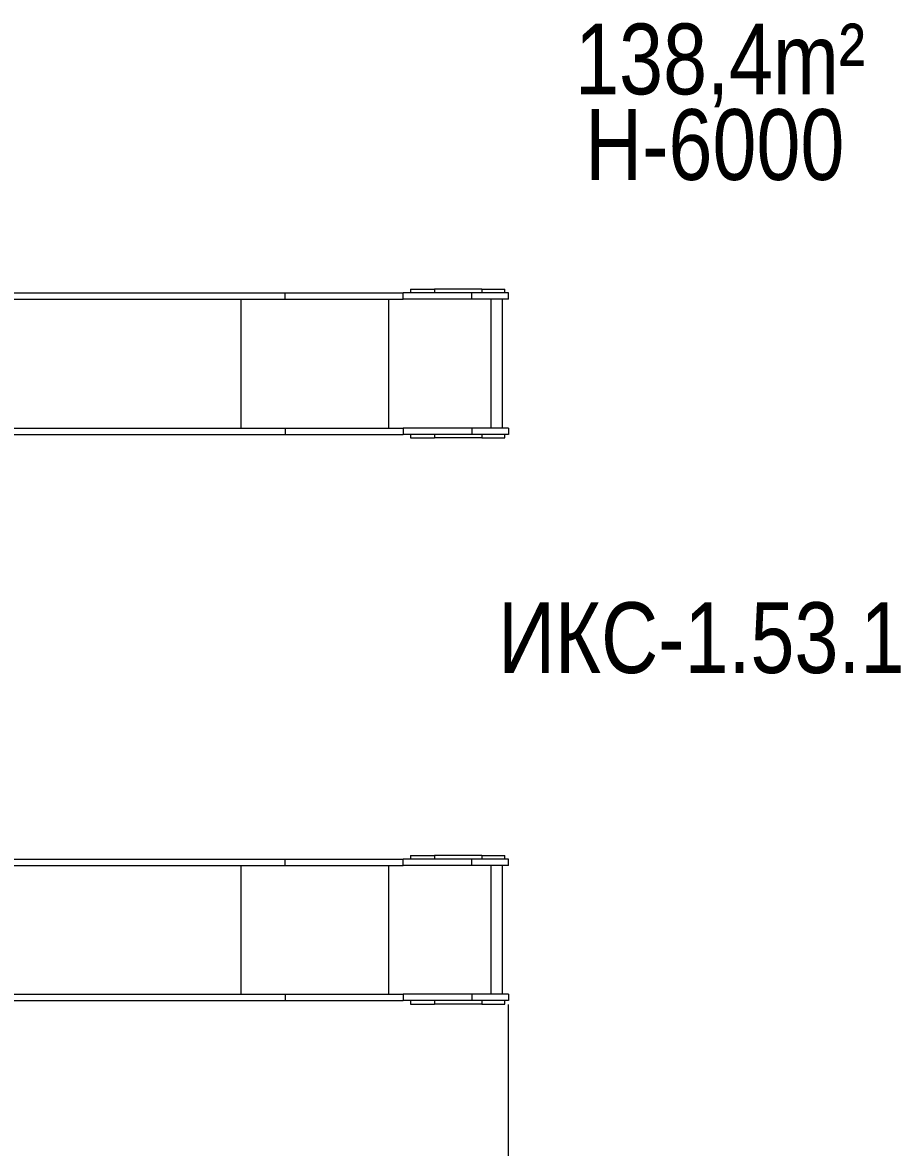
# Model space of a CAD drawing. Header units: millimetres. Extents: x -9110 to 8278, y -6387 to 5914.
# Drawn here: x 4219 to 7942, y -1868 to 2900 of the extents above; entities that cross this region are included whole.
import ezdxf

# ---------------------------------------------------------------- set-up
doc = ezdxf.new("R2010")
doc.units = ezdxf.units.MM
for name, color, linetype in [('DIKOM_АРТИКУЛ', 7, 'Continuous'), ('DIKOM_ОБЪЕКТ', 7, 'Continuous'), ('DIKOM_РАЗМЕР_ОБЪЕКТА', 7, 'Continuous')]:
    doc.layers.add(name, color=color, linetype=linetype)
doc.styles.add('style1', font='arial.ttf', dxfattribs={"width": 0.8})
doc.dimstyles.new('1-50', dxfattribs={"dimtxt": 300, "dimasz": 200, "dimexe": 100, "dimexo": 0, "dimgap": 100, "dimtad": 1, "dimtxsty": 'style1', "dimcen": 200, "dimclrd": 7, "dimclre": 7, "dimclrt": 7, "dimadec": 1, "dimazin": 2, "dimtfac": 1, "dimtmove": 0, "dimatfit": 2, "dimfxl": 0, "dimlwd": 25, "dimlwe": 18, "dimarcsym": 0})

# ---------------------------------------------------------------- blocks, each defined once
blk = doc.blocks.new('*D11')
at = {"layer": 'Defpoints', "color": 0, "transparency": 16777216}
for p in [(-6509.9, 304), (6278.2, -1263), (6278.2, -4310)]:
    blk.add_point(p, dxfattribs=at)
at = {"layer": 'DIKOM_РАЗМЕР_ОБЪЕКТА', "color": 7, "lineweight": 18, "transparency": 16777216}
for p, q in [((-6509.9, 304), (-6509.9, -4410)), ((6278.2, -1263), (6278.2, -4410))]:
    blk.add_line(p, q, dxfattribs=at)
at = {"layer": 'DIKOM_РАЗМЕР_ОБЪЕКТА', "color": 7, "lineweight": 25, "transparency": 16777216}
blk.add_line((-6309.9, -4310), (6078.2, -4310), dxfattribs=at)
at = {"layer": 'DIKOM_РАЗМЕР_ОБЪЕКТА', "color": 7, "transparency": 16777216}
for points in [[(-6309.9, -4276.6), (-6309.9, -4343.3), (-6509.9, -4310)], [(6078.2, -4276.6), (6078.2, -4343.3), (6278.2, -4310)]]:
    blk.add_solid(points, dxfattribs=at)
at = {"layer": 'DIKOM_РАЗМЕР_ОБЪЕКТА', "color": 7, "transparency": 16777216, "insert": (-27.3, -4056.8), "char_height": 300, "attachment_point": 5, "style": 'style1'}
blk.add_mtext('12800', dxfattribs=at)

msp = doc.modelspace()

# ---------------------------------------------------------------- linework, layer by layer
at = {"layer": 'DIKOM_ОБЪЕКТ', "color": 7, "linetype": 'Continuous', "lineweight": 15}
for p, q in [((5864.625, 1768.968), (5864.625, 1753.968)), ((5864.625, 1768.968), (5966.369, 1768.968)), ((5966.369, 1768.968), (5966.369, 1753.968)), ((6166.339, 1768.968), (5966.369, 1768.968)), ((6166.339, 1768.968), (6166.339, 1753.968)), ((6166.339, 1768.968), (6264.595, 1768.968)), ((6264.595, 1753.968), (6264.595, 1768.968)), ((4054.569, 1753.968), (5333.103, 1753.968)), ((4054.569, 1726.968), (5333.103, 1726.968)), ((5145.659, 1726.968), (5145.659, 1180.968)), ((5333.103, 1726.968), (5333.103, 1753.968)), ((5333.103, 1753.968), (5833.373, 1753.968)), ((5333.103, 1726.968), (5833.373, 1726.968)), ((5770.997, 1726.968), (5770.997, 1180.968)), ((5833.373, 1726.968), (5833.373, 1753.968)), ((6124.76, 1753.968), (5833.373, 1753.968)), ((6124.76, 1726.968), (5833.373, 1726.968)), ((6124.76, 1726.968), (6124.76, 1753.968)), ((6279.178, 1753.968), (6124.76, 1753.968)), ((6279.178, 1726.968), (6124.76, 1726.968)), ((6205.051, 1726.968), (6205.051, 1180.968)), ((6254.179, 1180.968), (6254.179, 1726.968)), ((6279.178, 1726.968), (6279.178, 1753.968)), ((4054.569, 1180.968), (5333.103, 1180.968)), ((4054.569, 1153.968), (5333.103, 1153.968)), ((5333.103, 1180.968), (5333.103, 1153.968)), ((5333.103, 1180.968), (5833.373, 1180.968)), ((5333.103, 1153.968), (5833.373, 1153.968)), ((5833.373, 1180.968), (5833.373, 1153.968)), ((6124.76, 1180.968), (5833.373, 1180.968)), ((6124.76, 1153.968), (5833.373, 1153.968)), ((5864.625, 1153.968), (5864.625, 1138.968)), ((5966.369, 1153.968), (5966.369, 1138.968)), ((6124.76, 1180.968), (6124.76, 1153.968)), ((6279.178, 1180.968), (6124.76, 1180.968)), ((6279.178, 1153.968), (6124.76, 1153.968)), ((6166.339, 1153.968), (6166.339, 1138.968)), ((6264.595, 1138.968), (6264.595, 1153.968)), ((6279.178, 1180.968), (6279.178, 1153.968)), ((5864.625, 1138.968), (5966.369, 1138.968)), ((6166.339, 1138.968), (5966.369, 1138.968)), ((6166.339, 1138.968), (6264.595, 1138.968)), ((4054.569, -646.032), (5333.103, -646.032)), ((5333.103, -673.032), (5333.103, -646.032)), ((5333.103, -646.032), (5833.373, -646.032)), ((5833.373, -673.032), (5833.373, -646.032)), ((6124.76, -646.032), (5833.373, -646.032)), ((5864.625, -631.032), (5864.625, -646.032)), ((5864.625, -631.032), (5966.369, -631.032)), ((5966.369, -631.032), (5966.369, -646.032)), ((6166.339, -631.032), (5966.369, -631.032)), ((6124.76, -673.032), (6124.76, -646.032)), ((6279.178, -646.032), (6124.76, -646.032)), ((6166.339, -631.032), (6166.339, -646.032)), ((6166.339, -631.032), (6264.595, -631.032)), ((6264.595, -646.032), (6264.595, -631.032)), ((6279.178, -673.032), (6279.178, -646.032)), ((4054.569, -673.032), (5333.103, -673.032)), ((5145.659, -673.032), (5145.659, -1219.032)), ((5333.103, -673.032), (5833.373, -673.032)), ((5770.997, -673.032), (5770.997, -1219.032)), ((6124.76, -673.032), (5833.373, -673.032)), ((6279.178, -673.032), (6124.76, -673.032)), ((6205.051, -673.032), (6205.051, -1219.032)), ((6254.179, -1219.032), (6254.179, -673.032)), ((4054.569, -1219.032), (5333.103, -1219.032)), ((5333.103, -1219.032), (5333.103, -1246.032)), ((5333.103, -1219.032), (5833.373, -1219.032)), ((5833.373, -1219.032), (5833.373, -1246.032)), ((6124.76, -1219.032), (5833.373, -1219.032)), ((6124.76, -1219.032), (6124.76, -1246.032)), ((6279.178, -1219.032), (6124.76, -1219.032)), ((6279.178, -1219.032), (6279.178, -1246.032)), ((4054.569, -1246.032), (5333.103, -1246.032)), ((5333.103, -1246.032), (5833.373, -1246.032)), ((6124.76, -1246.032), (5833.373, -1246.032)), ((5864.625, -1246.032), (5864.625, -1261.032)), ((5864.625, -1261.032), (5966.369, -1261.032)), ((5966.369, -1246.032), (5966.369, -1261.032)), ((6166.339, -1261.032), (5966.369, -1261.032)), ((6279.178, -1246.032), (6124.76, -1246.032)), ((6166.339, -1246.032), (6166.339, -1261.032)), ((6166.339, -1261.032), (6264.595, -1261.032)), ((6264.595, -1261.032), (6264.595, -1246.032))]:
    msp.add_line(p, q, dxfattribs=at)

# ---------------------------------------------------------------- texts
at = {"layer": 'DIKOM_АРТИКУЛ', "insert": (6236.014, 442.456), "char_height": 300, "attachment_point": 1, "style": 'style1'}
msp.add_mtext_dynamic_manual_height_columns('ИКС-1.53.1', width=1667.53662, gutter_width=20, heights=[0], dxfattribs=at)
at = {"layer": 'DIKOM_РАЗМЕР_ОБЪЕКТА', "char_height": 300, "width": 5885.53069, "attachment_point": 1, "style": 'style1'}
for s, insert in [('138,4m²', (6562.165, 2895.434)), ('H-6000', (6604.251, 2532.604))]:
    msp.add_mtext(s, dxfattribs=dict(at, insert=insert))

# ---------------------------------------------------------------- dimensions: what is measured, and where the dimension line sits
at = {"layer": 'DIKOM_РАЗМЕР_ОБЪЕКТА'}
dim = msp.add_linear_dim(base=(6278.196, -4309.959), p1=(-6509.939, 303.968), p2=(6278.196, -1263.032), text='12800', dimstyle='1-50', dxfattribs=at)
dim.commit()
dim.dimension.update_dxf_attribs({"geometry": '*D11', "text_midpoint": (-27.257, -4309.959), "dimtype": 160})

doc.saveas('drawing.dxf')
